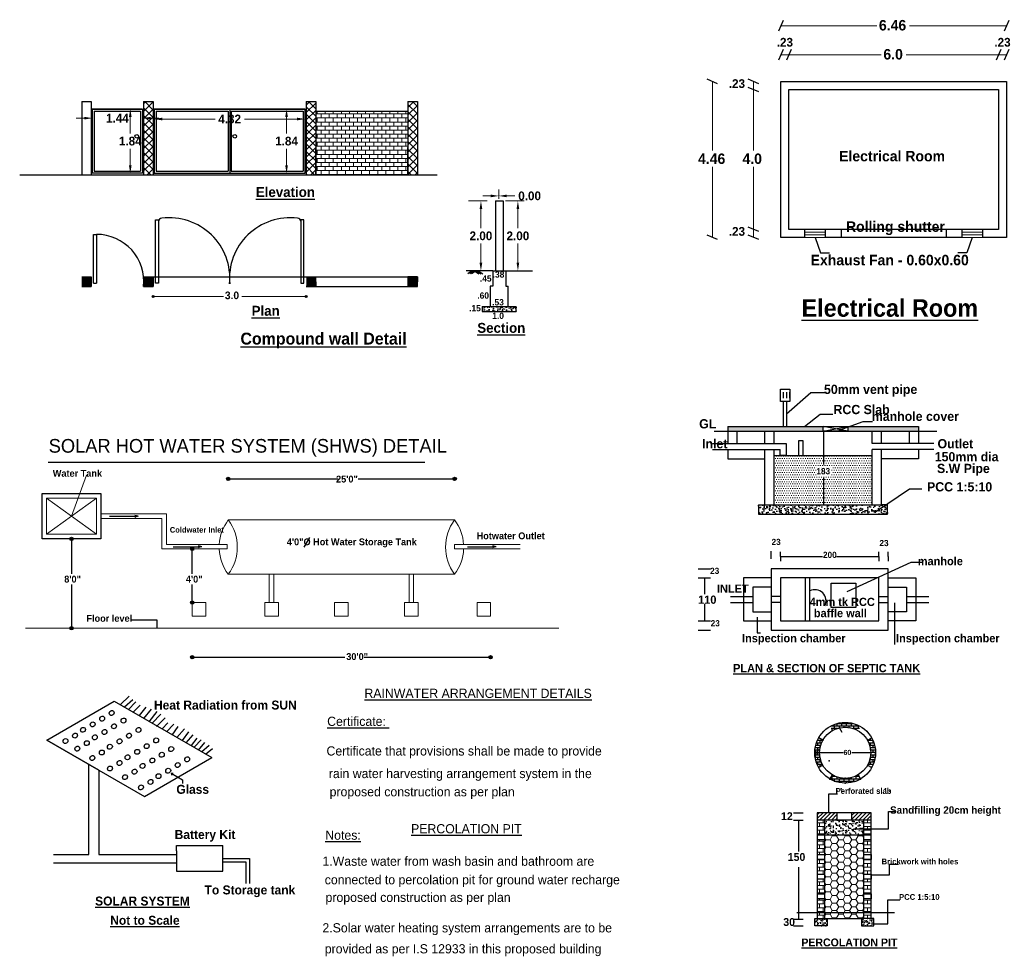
# Model space of a CAD drawing. Header units: metres. Extents: x 596 to 685, y 363 to 505.
# Drawn here: x 597.28 to 625.63, y 364.3 to 391.1 of the extents above; entities that cross this region are included whole.
import ezdxf

# ---------------------------------------------------------------- set-up
doc = ezdxf.new("R2010")
doc.units = ezdxf.units.M
doc.header["$MEASUREMENT"] = 0
for name, color, linetype in [('COMPOUNDWALL', 7, 'Continuous'), ('ELECTRICAL_ROOM', 7, 'Continuous'), ('MAIN_GATE', 57, 'Continuous'), ('SOLAR_WATER_HEATER', 1, 'Continuous'), ('WICKET_GATE', 57, 'Continuous')]:
    doc.layers.add(name, color=color, linetype=linetype)
doc.styles.add('century', font='GOTHICB.TTF')
doc.styles.add('century Bold', font='GOTHICB.TTF', dxfattribs={"height": 9})
doc.styles.get("Standard").update_dxf_attribs({"font": 'GOTHICB.TTF'})
doc.styles.add('style1', font='GOTHIC.TTF')
doc.styles.add('style6', font='comic.ttf', dxfattribs={"height": 0.9})
doc.dimstyles.get("Standard").update_dxf_attribs({"dimtxt": 0.25, "dimasz": 0.23, "dimexe": 0.18, "dimexo": 0.0625, "dimgap": 0.09, "dimtad": 0, "dimtih": 1, "dimtoh": 1, "dimzin": 0, "dimdsep": 46, "dimtxsty": 'century', "dimcen": 0.09, "dimadec": 0, "dimazin": 0, "dimtfac": 1, "dimtofl": 0, "dimtmove": 0, "dimatfit": 3, "dimfxl": 0, "dimtolj": 1, "dimtzin": 0, "dimlwd": 18, "dimlwe": 5, "dimarcsym": 0})
pattern_1 = [(50, (615.33376, 364.92198), (0.232144, -0.02031), [0.024274, -0.2670144]), (355, (615.33376, 364.92198), (-0.0449074, 0.24345), [0.0194192, -0.2136115]), (100.4514, (615.3531, 364.92028), (0.1872368, 0.2231397), [0.0206298, -0.2269273]), (46.1842, (615.33376, 364.9867), (0.3454166, -0.053571), [0.036411, -0.4005216]), (96.6356, (615.36255, 364.98224), (0.302507, 0.315277), [0.030945, -0.340391]), (351.1842, (615.33376, 364.9867), (0.302507, 0.315277), [0.029129, -0.320417]), (21, (615.36613, 364.97052), (0.1931912, -0.1303091), [0.024274, -0.2670144]), (326, (615.36613, 364.97052), (0.07875, 0.2346976), [0.0194192, -0.2136115]), (71.4514, (615.38223, 364.95966), (0.2719413, 0.1043882), [0.0206298, -0.2269273]), (37.5, (615.33376, 364.92198), (0.0039356, 0.10774236), [0, -0.2110223, 0, -0.2168481, 0, -0.2144207]), (7.5, (615.33376, 364.92198), (0.08514346, 0.12765285), [0, -0.1236358, 0, -0.2061675, 0, -0.0817226]), (327.5, (615.26159, 364.92198), (0.17277367, -0.00729997), [0, -0.0809135, 0, -0.25245, 0, -0.3349817]), (317.5, (615.22922, 364.92198), (0.1887504, 0.0323994), [0, -0.1051875, 0, -0.1676527, 0, -0.2378856])]

# ---------------------------------------------------------------- blocks, each defined once
blk = doc.blocks.new('*D89')
at = {"layer": 'Defpoints', "color": 0, "lineweight": 30}
for p in [(599.354, 388.55), (600.798, 388.55), (600.798, 388.29)]:
    blk.add_point(p, dxfattribs=at)
at = {"layer": 'WICKET_GATE', "color": 0, "lineweight": 5}
for p, q in [((599.354, 388.488), (599.354, 388.11)), ((600.798, 388.488), (600.798, 388.11))]:
    blk.add_line(p, q, dxfattribs=at)
at = {"layer": 'WICKET_GATE', "color": 0, "lineweight": 18}
for p, q in [((599.124, 388.29), (598.894, 388.29)), ((601.028, 388.29), (601.258, 388.29))]:
    blk.add_line(p, q, dxfattribs=at)
at = {"layer": 'WICKET_GATE', "color": 0, "lineweight": 30}
for points in [[(599.124, 388.328), (599.124, 388.251), (599.354, 388.29)], [(601.028, 388.328), (601.028, 388.251), (600.798, 388.29)]]:
    blk.add_solid(points, dxfattribs=at)
at = {"layer": 'WICKET_GATE', "color": 0, "lineweight": 30, "insert": (600.076, 388.29), "char_height": 0.25, "attachment_point": 5, "style": 'century'}
blk.add_mtext('\\A1;1.44', dxfattribs=at)
blk = doc.blocks.new('*D90')
at = {"layer": 'Defpoints', "color": 0, "lineweight": 30}
for p in [(600.481, 388.55), (600.444, 386.713), (600.481, 386.713)]:
    blk.add_point(p, dxfattribs=at)
at = {"layer": 'WICKET_GATE', "color": 0, "lineweight": 5}
for p, q in [((600.418, 388.55), (600.264, 388.55)), ((600.418, 386.713), (600.264, 386.713))]:
    blk.add_line(p, q, dxfattribs=at)
at = {"layer": 'WICKET_GATE', "color": 0, "lineweight": 18}
for p, q in [((600.444, 388.32), (600.444, 387.853)), ((600.444, 386.943), (600.444, 387.41))]:
    blk.add_line(p, q, dxfattribs=at)
at = {"layer": 'WICKET_GATE', "color": 0, "lineweight": 30}
for points in [[(600.405, 388.32), (600.482, 388.32), (600.444, 388.55)], [(600.405, 386.943), (600.482, 386.943), (600.444, 386.713)]]:
    blk.add_solid(points, dxfattribs=at)
at = {"layer": 'WICKET_GATE', "color": 0, "lineweight": 30, "insert": (600.444, 387.632), "char_height": 0.25, "attachment_point": 5, "style": 'century'}
blk.add_mtext('\\A1;1.84', dxfattribs=at)
blk = doc.blocks.new('*D91')
at = {"layer": 'Defpoints', "color": 0, "lineweight": 30}
for p in [(601.127, 388.55), (605.451, 388.55), (605.451, 388.265)]:
    blk.add_point(p, dxfattribs=at)
at = {"layer": 'MAIN_GATE', "color": 0, "lineweight": 5}
for p, q in [((601.127, 388.488), (601.127, 388.085)), ((605.451, 388.488), (605.451, 388.085))]:
    blk.add_line(p, q, dxfattribs=at)
at = {"layer": 'MAIN_GATE', "color": 0, "lineweight": 18}
for p, q in [((601.357, 388.265), (602.869, 388.265)), ((605.221, 388.265), (603.709, 388.265))]:
    blk.add_line(p, q, dxfattribs=at)
at = {"layer": 'MAIN_GATE', "color": 0, "lineweight": 30}
for points in [[(601.357, 388.303), (601.357, 388.227), (601.127, 388.265)], [(605.221, 388.303), (605.221, 388.227), (605.451, 388.265)]]:
    blk.add_solid(points, dxfattribs=at)
at = {"layer": 'MAIN_GATE', "color": 0, "lineweight": 30, "insert": (603.289, 388.265), "char_height": 0.25, "attachment_point": 5, "style": 'century'}
blk.add_mtext('\\A1;4.32', dxfattribs=at)
blk = doc.blocks.new('*D92')
at = {"layer": 'Defpoints', "color": 0, "lineweight": 30}
for p in [(604.911, 388.55), (604.911, 386.713), (604.917, 386.713)]:
    blk.add_point(p, dxfattribs=at)
at = {"layer": 'MAIN_GATE', "color": 0, "lineweight": 5}
for p, q in [((604.973, 388.55), (605.097, 388.55)), ((604.973, 386.713), (605.097, 386.713))]:
    blk.add_line(p, q, dxfattribs=at)
at = {"layer": 'MAIN_GATE', "color": 0, "lineweight": 18}
for p, q in [((604.917, 388.32), (604.917, 387.853)), ((604.917, 386.943), (604.917, 387.41))]:
    blk.add_line(p, q, dxfattribs=at)
at = {"layer": 'MAIN_GATE', "color": 0, "lineweight": 30}
for points in [[(604.879, 388.32), (604.956, 388.32), (604.917, 388.55)], [(604.879, 386.943), (604.956, 386.943), (604.917, 386.713)]]:
    blk.add_solid(points, dxfattribs=at)
at = {"layer": 'MAIN_GATE', "color": 0, "lineweight": 30, "insert": (604.917, 387.632), "char_height": 0.25, "attachment_point": 5, "style": 'century'}
blk.add_mtext('\\A1;1.84', dxfattribs=at)
blk = doc.blocks.new('*D93')
at = {"layer": 'COMPOUNDWALL', "color": 0, "lineweight": 5}
for p, q in [((611.181, 385.919), (611.72, 385.919)), ((611.181, 383.921), (611.72, 383.921))]:
    blk.add_line(p, q, dxfattribs=at)
at = {"layer": 'COMPOUNDWALL', "color": 0, "lineweight": 18}
for p, q in [((611.54, 385.689), (611.54, 385.142)), ((611.54, 384.151), (611.54, 384.699))]:
    blk.add_line(p, q, dxfattribs=at)
at = {"layer": 'COMPOUNDWALL', "color": 0, "lineweight": 30}
for points in [[(611.501, 385.689), (611.578, 385.689), (611.54, 385.919)], [(611.501, 384.151), (611.578, 384.151), (611.54, 383.921)]]:
    blk.add_solid(points, dxfattribs=at)
at = {"layer": 'Defpoints', "color": 0, "lineweight": 30}
for p in [(611.119, 385.919), (611.119, 383.921), (611.54, 383.921)]:
    blk.add_point(p, dxfattribs=at)
at = {"layer": 'COMPOUNDWALL', "color": 0, "lineweight": 30, "insert": (611.54, 384.92), "char_height": 0.25, "attachment_point": 5, "style": 'century'}
blk.add_mtext('\\A1;2.00', dxfattribs=at)
blk = doc.blocks.new('*D94')
at = {"layer": 'COMPOUNDWALL', "color": 0, "lineweight": 5}
for p, q in [((610.123, 385.919), (610.662, 385.919)), ((610.123, 383.921), (610.662, 383.921))]:
    blk.add_line(p, q, dxfattribs=at)
at = {"layer": 'COMPOUNDWALL', "color": 0, "lineweight": 18}
for p, q in [((610.482, 385.689), (610.482, 385.142)), ((610.482, 384.151), (610.482, 384.699))]:
    blk.add_line(p, q, dxfattribs=at)
at = {"layer": 'COMPOUNDWALL', "color": 0, "lineweight": 30}
for points in [[(610.443, 385.689), (610.52, 385.689), (610.482, 385.919)], [(610.443, 384.151), (610.52, 384.151), (610.482, 383.921)]]:
    blk.add_solid(points, dxfattribs=at)
at = {"layer": 'Defpoints', "color": 0, "lineweight": 30}
for p in [(610.061, 385.919), (610.061, 383.921), (610.482, 383.921)]:
    blk.add_point(p, dxfattribs=at)
at = {"layer": 'COMPOUNDWALL', "color": 0, "lineweight": 30, "insert": (610.482, 384.92), "char_height": 0.25, "attachment_point": 5, "style": 'century'}
blk.add_mtext('\\A1;2.00', dxfattribs=at)
blk = doc.blocks.new('*D95')
at = {"layer": 'COMPOUNDWALL', "color": 0, "lineweight": 5}
blk.add_line((610.993, 385.982), (610.993, 386.244), dxfattribs=at)
blk.add_line((610.993, 385.982), (610.993, 386.244), dxfattribs=at)
at = {"layer": 'COMPOUNDWALL', "color": 0, "lineweight": 18}
for p, q in [((610.763, 386.064), (610.533, 386.064)), ((611.223, 386.064), (611.453, 386.064))]:
    blk.add_line(p, q, dxfattribs=at)
at = {"layer": 'COMPOUNDWALL', "color": 0, "lineweight": 30}
for points in [[(610.763, 386.102), (610.763, 386.026), (610.993, 386.064)], [(611.223, 386.102), (611.223, 386.026), (610.993, 386.064)]]:
    blk.add_solid(points, dxfattribs=at)
at = {"layer": 'Defpoints', "color": 0, "lineweight": 30}
for p in [(610.993, 386.064), (610.993, 385.919), (610.993, 385.919)]:
    blk.add_point(p, dxfattribs=at)
at = {"layer": 'COMPOUNDWALL', "color": 0, "lineweight": 30, "insert": (611.875, 386.064), "char_height": 0.25, "attachment_point": 5, "style": 'century'}
blk.add_mtext('\\A1;0.00', dxfattribs=at)

msp = doc.modelspace()

# ---------------------------------------------------------------- hatches: boundary and pattern name
at = {"lineweight": 9}
h = msp.add_hatch(dxfattribs=at)
h.set_pattern_fill('ANSI37', color=256, scale=0.047437)
h.set_pattern_definition([(45, (2040.09951, -2043.89819), (-0.106498743, 0.106498743), []), (135, (2040.09951, -2043.89819), (-0.106498743, -0.106498743), [])])
h.paths.add_polyline_path([(601.099, 388.764), (600.826, 388.764), (600.826, 386.671), (601.099, 386.671)])
h.paths.add_polyline_path([(608.665, 388.764), (608.392, 388.764), (608.392, 386.671), (608.665, 386.671)])
h.paths.add_polyline_path([(605.752, 388.764), (605.479, 388.764), (605.479, 386.671), (605.752, 386.671)])
h = msp.add_hatch(dxfattribs=at)
h.set_pattern_fill('AR-B816', color=256, scale=0.000569242)
h.set_pattern_definition([(0, (2040.09951, -2043.89819), (0, 0.1156699907), []), (90, (2040.09951, -2043.89819), (-0.1156699907, 0.1156699907), [0.115669991, -0.115669991])])
h.paths.add_polyline_path([(608.392, 386.671), (608.392, 388.491), (605.752, 388.491), (605.752, 386.671)])
at = {"lineweight": 30}
for points in [[(601.067, 383.185, 1), (601.13, 383.185, 1)], [(605.448, 383.185, 1), (605.511, 383.185, 1)]]:
    msp.add_hatch(color=256, dxfattribs=at).paths.add_polyline_path(points)
h = msp.add_hatch(dxfattribs=at)
h.set_pattern_fill('AR-CONC', color=256, scale=0.009738, style=0)
h.set_pattern_definition([(50, (-31780.4732, -4323.4411), (1.77413947, -0.155217016), [0.18551153, -2.04062684]), (355, (-31780.4732, -4323.441), (-0.34319951, 1.86053598), [0.14840922, -1.63250147]), (100.451, (-31780.3253, -4323.454), (1.43094638, 1.70531049), [0.15766046, -1.73426502]), (46.1842, (-31780.4732, -4322.9464), (2.63980514, -0.409414), [0.2782673, -3.06094026]), (96.6356, (-31780.2532, -4322.9805), (2.31187522, 2.40946424), [0.23649068, -2.60139752]), (351.184, (-31780.4732, -4322.9464), (2.31187884, 2.40945997), [0.22261384, -2.4487522]), (21, (-31780.2258, -4323.07), (1.47644664, -0.995875743), [0.18551153, -2.04062684]), (326, (-31780.2258, -4323.07), (0.60183669, 1.79364785), [0.14840922, -1.63250147]), (71.4514, (-31780.1028, -4323.153), (2.07827926, 0.7977761), [0.15766046, -1.73426502]), (37.5, (-31780.4732, -4323.4411), (0.030077245, 0.823408647), [0, -1.612713576, 0, -1.657236344, 0, -1.63868519]), (7.5, (-31780.4732, -4323.4411), (0.650699102, 0.975572274), [0, -0.944872065, 0, -1.57561127, 0, -0.624555488]), (327.5, (-31781.02477, -4323.4411), (1.320399942, -0.0557873), [0, -0.61837177, 0, -1.929319923, 0, -2.560059128]), (317.5, (-31781.2721, -4323.4411), (1.442502427, 0.24760668), [0, -0.8038833, 0, -1.281266308, 0, -1.818013004])])
h.paths.add_polyline_path([(610.52, 382.899), (610.52, 382.753), (611.494, 382.753), (611.494, 382.899)])
at = {"lineweight": 13}
h = msp.add_hatch(dxfattribs=at)
h.set_pattern_fill('AR-CONC', color=256, scale=0.000973814, style=0)
h.set_pattern_definition([(50, (-31780.47318, -4323.44108), (0.17741394684, -0.01552170163), [0.0185511531, -0.2040626841]), (355, (-31780.47318, -4323.44108), (-0.0343199507, 0.1860535975), [0.0148409225, -0.1632501473]), (100.451, (-31780.4584, -4323.44237), (0.1430946376, 0.17053104915), [0.0157660456, -0.1734265016]), (46.1842, (-31780.47318, -4323.3916), (0.2639805139, -0.0409413996), [0.0278267297, -0.3060940262]), (96.6356, (-31780.45118, -4323.39502), (0.2311875223, 0.2409464235), [0.0236490684, -0.2601397524]), (351.184, (-31780.47318, -4323.3916), (0.231187884, 0.240945997), [0.0222613837, -0.244875221]), (21, (-31780.44844, -4323.40398), (0.14764466395, -0.0995875743), [0.0185511531, -0.2040626841]), (326, (-31780.44844, -4323.40398), (0.0601836688, 0.1793647852), [0.0148409225, -0.1632501473]), (71.4514, (-31780.43614, -4323.41228), (0.2078279262, 0.0797776103), [0.0157660456, -0.1734265016]), (37.5, (-31780.47318, -4323.44108), (0.0030077245, 0.08234086465), [0, -0.16127135763, 0, -0.16572363437, 0, -0.16386851906]), (7.5, (-31780.47318, -4323.44108), (0.0650699102, 0.09755722736), [0, -0.09448720646, 0, -0.157561127, 0, -0.06245554877]), (327.5, (-31780.52834, -4323.44108), (0.13203999423, -0.00557873002), [0, -0.061837177, 0, -0.19293199225, 0, -0.2560059128]), (317.5, (-31780.55307, -4323.44108), (0.14425024266, 0.02476066814), [0, -0.0803883301, 0, -0.12812663075, 0, -0.1818013004])])
h.paths.add_polyline_path([(611.494, 382.753), (611.494, 382.899), (610.52, 382.899), (610.52, 382.753)])
h = msp.add_hatch()
h.set_pattern_fill('AR-CONC', color=256, scale=0.032365, style=0)
h.set_pattern_definition(pattern_1)
h.paths.add_polyline_path([(620.275, 379.334), (620.275, 379.465), (617.546, 379.465), (617.546, 379.334)])
h.paths.add_polyline_path([(623.005, 379.334), (623.005, 379.465), (620.98, 379.465), (620.98, 379.334)])
at = {"lineweight": 0}
h = msp.add_hatch(dxfattribs=at)
h.set_pattern_fill('DOTS', color=256, scale=1.056541, style=0)
h.set_pattern_definition([(360, (605.34101, 374.385364), (0.03301691, 0.06603383), [0, -0.06603383])])
h.paths.add_polyline_path([(618.867, 378.636), (618.867, 377.221), (621.684, 377.221), (621.684, 378.636)])
h.paths.add_polyline_path([(620.04, 378.05), (620.54, 378.05), (620.54, 378.32), (620.04, 378.32)], flags=24)
at = {"lineweight": 25}
for points in [[(603.297, 377.965, 1), (603.2, 377.965, 1)], [(609.777, 377.965, 1), (609.68, 377.965, 1)], [(598.811, 376.248, 1), (598.714, 376.248, 1)], [(602.267, 375.96, 1), (602.17, 375.96, 1)], [(602.267, 374.423, 1), (602.17, 374.423, 1)], [(598.811, 373.689, 1), (598.714, 373.689, 1)], [(602.267, 372.86, 1), (602.17, 372.86, 1)], [(610.807, 372.86, 1), (610.71, 372.86, 1)]]:
    msp.add_hatch(color=256, dxfattribs=at).paths.add_polyline_path(points)
h = msp.add_hatch()
h.set_pattern_fill('AR-CONC', color=256, scale=0.032365, style=0)
h.set_pattern_definition(pattern_1)
h.paths.add_polyline_path([(621.948, 376.957), (622.124, 376.957), (622.124, 377.221), (621.948, 377.221), (618.426, 377.221), (618.426, 376.957)])
h = msp.add_hatch()
h.set_pattern_fill('BRICK', color=256, scale=0.274701, style=0)
h.set_pattern_definition([(360, (611.060694, 367.734646), (1e-16, 0.0686752), []), (90, (611.0607, 367.73465), (-0.1373504, 1e-16), [0.0686752, -0.0686752]), (90, (611.12937, 367.73465), (-0.1373504, 1e-16), [-0.0686752, 0.0686752])])
h.paths.add_polyline_path([(621.281, 370.758), (621.351, 370.876, 0.270524), (620.474, 370.879), (620.542, 370.76, -0.270524)])
h.paths.add_polyline_path([(620.271, 370.485), (620.151, 370.553, 0.128772), (620.039, 370.126, 0.128312), (620.15, 369.701), (620.27, 369.769, -0.128312), (620.177, 370.126, -0.128772)])
h.paths.add_polyline_path([(621.345, 369.374), (621.276, 369.492, -0.270283), (620.538, 369.495), (620.469, 369.376, 0.270283)])
h.paths.add_polyline_path([(621.548, 369.767), (621.668, 369.7, 0.128772), (621.779, 370.126, 0.128312), (621.668, 370.551), (621.549, 370.484, -0.128312), (621.642, 370.126, -0.128772)])
at = {"lineweight": 0}
h = msp.add_hatch(dxfattribs=at)
h.set_pattern_fill('ANSI31', color=256, scale=0.633925, style=0)
h.set_pattern_definition([(45, (601.68074, 363.261455), (-0.05603156, 0.05603156), [])])
h.paths.add_polyline_path([(620.671, 368.198), (620.671, 368.409), (620.108, 368.409), (620.108, 368.198)])
h.paths.add_polyline_path([(621.657, 368.198), (621.657, 368.409), (621.094, 368.409), (621.094, 368.198)])
h = msp.add_hatch(dxfattribs=at)
h.set_pattern_fill('BRICK', color=256, scale=0.422617, style=0)
h.set_pattern_definition([(360, (601.68074, 363.26146), (1e-16, 0.10565413), []), (90, (601.68074, 363.26146), (-0.2113083, 2e-16), [0.1056541, -0.1056541]), (90, (601.7864, 363.26146), (-0.2113083, 2e-16), [-0.1056541, 0.1056541])])
h.paths.add_polyline_path([(620.108, 367.776), (620.319, 367.776), (620.319, 368.198), (620.108, 368.198)])
h.paths.add_polyline_path([(620.319, 367.635), (620.108, 367.635), (620.108, 367.212), (620.319, 367.212)])
h.paths.add_polyline_path([(620.319, 367.071), (620.108, 367.071), (620.108, 366.649), (620.319, 366.649)])
h.paths.add_polyline_path([(620.319, 366.508), (620.108, 366.508), (620.108, 366.085), (620.319, 366.085)])
h.paths.add_polyline_path([(620.319, 365.944), (620.108, 365.944), (620.108, 365.381), (620.319, 365.381)])
h.paths.add_polyline_path([(621.657, 365.944), (621.446, 365.944), (621.446, 365.381), (621.657, 365.381)])
h.paths.add_polyline_path([(621.657, 366.508), (621.446, 366.508), (621.446, 366.085), (621.657, 366.085)])
h.paths.add_polyline_path([(621.446, 367.071), (621.446, 366.649), (621.657, 366.649), (621.657, 367.071)])
h.paths.add_polyline_path([(621.657, 367.635), (621.446, 367.635), (621.446, 367.212), (621.657, 367.212)])
h.paths.add_polyline_path([(621.657, 368.198), (621.446, 368.198), (621.446, 367.776), (621.657, 367.776)])
h = msp.add_hatch()
h.set_pattern_fill('AR-SAND', color=256, scale=0.070436, style=0)
h.set_pattern_definition([(37.5, (602.50121, 351.80002), (-0.004437, 0.1357179), [0, -0.10706285, 0, -0.11974134, 0, -0.11445864]), (7.5, (602.50121, 351.80002), (0.1246561, 0.1987809), [0, -0.0577576, 0, -0.09649744, 0, -0.03697894]), (327.5, (602.41458, 351.80002), (0.21934796, 0.0003986), [0, -0.03521804, 0, -0.12678495, 0, -0.1655248]), (317.5, (602.41458, 351.80002), (0.2117398, 0.06182), [0, -0.017609, 0, -0.0831146, 0, -0.0950887])])
h.paths.add_polyline_path([(620.319, 368.198), (620.319, 367.776), (621.446, 367.776), (621.446, 368.198)])
h = msp.add_hatch(dxfattribs=at)
h.set_pattern_fill('HONEY', color=256, scale=0.986105, style=0)
h.set_pattern_definition([(360, (601.68074, 363.26146), (0.1848947, 0.106749), [0.1232631, -0.2465263]), (120, (601.68074, 363.26146), (-0.1848947, 0.106749), [0.1232631, -0.2465263]), (60, (601.68074, 363.26146), (4e-10, 0.21349804), [-0.2465263, 0.1232631])])
h.paths.add_polyline_path([(620.319, 365.381), (621.446, 365.381), (621.446, 367.776), (620.319, 367.776)])
h = msp.add_hatch()
h.set_pattern_fill('AR-CONC', color=256, scale=0.025357, style=0)
h.set_pattern_definition([(50, (601.68074, 363.26146), (0.1818756, -0.015912), [0.0190177, -0.2091952]), (355, (601.68074, 363.26146), (-0.0351832, 0.1907333), [0.0152142, -0.1673561]), (100.4514, (601.6959, 363.26013), (0.1466926, 0.1748211), [0.0161626, -0.1777885]), (46.1842, (601.68074, 363.31217), (0.2706202, -0.0419706), [0.0285266, -0.3137928]), (96.6356, (601.7033, 363.30867), (0.2370023, 0.247007), [0.024244, -0.2666828]), (351.1842, (601.68074, 363.31217), (0.237002, 0.247007), [0.0228213, -0.2510342]), (21, (601.7061, 363.29949), (0.1513577, -0.102092), [0.0190177, -0.2091952]), (326, (601.7061, 363.29949), (0.0616974, 0.1838762), [0.0152142, -0.1673561]), (71.4514, (601.71871, 363.29098), (0.2130552, 0.081784), [0.0161626, -0.1777885]), (37.5, (601.680744, 363.261455), (0.00308337, 0.08441186), [0, -0.1653276, 0, -0.16989184, 0, -0.16799006]), (7.5, (601.68074, 363.261455), (0.0667065, 0.10001094), [0, -0.0968637, 0, -0.16152403, 0, -0.0640264]), (327.5, (601.6242, 363.261455), (0.1353613, -0.00571924), [0, -0.0633925, 0, -0.1977845, 0, -0.26244485]), (317.5, (601.59884, 363.26146), (0.14787846, 0.0253836), [0, -0.0824102, 0, -0.1313492, 0, -0.1863739])])
h.paths.add_polyline_path([(620.108, 365.381), (620.037, 365.381), (620.037, 365.169), (620.389, 365.169), (620.389, 365.381)])
h.paths.add_polyline_path([(621.728, 365.169), (621.728, 365.381), (621.657, 365.381), (621.375, 365.381), (621.375, 365.169)])

# ---------------------------------------------------------------- linework, layer by layer
at = {"lineweight": 30}
for p, q in [((619.132, 391.083), (619.003, 390.783)), ((625.592, 391.083), (625.463, 390.783)), ((619.132, 390.252), (619.003, 389.951)), ((619.362, 390.252), (619.233, 389.951)), ((625.362, 390.252), (625.233, 389.951)), ((625.592, 390.252), (625.463, 389.951)), ((617.258, 389.272), (616.957, 389.402)), ((618.433, 389.272), (618.132, 389.402)), ((619.067, 384.877), (619.067, 389.337)), ((619.067, 389.337), (625.527, 389.337)), ((625.527, 389.337), (625.527, 384.877)), ((618.433, 389.042), (618.132, 389.172)), ((619.297, 389.107), (625.297, 389.107)), ((619.297, 385.107), (619.297, 389.107)), ((625.297, 389.107), (625.297, 385.107)), ((610.895, 385.919), (610.895, 383.921)), ((610.895, 385.919), (611.119, 385.919)), ((611.119, 385.919), (611.119, 383.921)), ((618.433, 385.042), (618.132, 385.172)), ((619.747, 385.107), (619.297, 385.107)), ((619.747, 385.107), (619.747, 384.877)), ((620.797, 385.107), (620.347, 385.107)), ((620.347, 384.877), (620.347, 385.107)), ((620.797, 385.107), (620.797, 384.877)), ((624.247, 385.107), (623.797, 385.107)), ((623.797, 385.107), (623.797, 384.877)), ((624.247, 385.107), (624.247, 384.877)), ((625.297, 385.107), (624.847, 385.107)), ((624.847, 384.877), (624.847, 385.107)), ((617.258, 384.812), (616.957, 384.942)), ((618.433, 384.812), (618.132, 384.942)), ((619.747, 384.877), (619.067, 384.877)), ((620.047, 384.877), (620.203, 384.432)), ((624.247, 384.877), (620.347, 384.877)), ((624.547, 384.877), (624.392, 384.432)), ((625.527, 384.877), (624.847, 384.877)), ((620.203, 384.432), (620.457, 384.432)), ((624.392, 384.432), (624.138, 384.432)), ((610.822, 383.921), (610.062, 383.921)), ((610.235, 383.921), (610.109, 383.83)), ((610.287, 383.921), (610.161, 383.83)), ((610.341, 383.921), (610.215, 383.83)), ((610.301, 383.921), (610.426, 383.83)), ((610.354, 383.921), (610.48, 383.83)), ((610.406, 383.921), (610.532, 383.83)), ((610.822, 383.921), (611.192, 383.921)), ((610.822, 383.921), (610.822, 383.483)), ((611.192, 383.921), (611.192, 383.483)), ((611.192, 383.921), (611.959, 383.921)), ((610.822, 383.483), (610.749, 383.483)), ((610.749, 383.483), (610.749, 382.899)), ((611.192, 383.483), (611.265, 383.483)), ((611.265, 382.899), (611.265, 383.483)), ((610.52, 382.899), (611.494, 382.899)), ((610.52, 382.899), (610.52, 382.753)), ((610.52, 382.753), (611.494, 382.753)), ((611.494, 382.753), (611.494, 382.899)), ((605.573, 376.29), (605.414, 376.011))]:
    msp.add_line(p, q, dxfattribs=at)
at = {"lineweight": 9}
for p, q in [((619.067, 390.933), (621.817, 390.933)), ((622.747, 390.933), (625.527, 390.933)), ((619.067, 390.102), (621.943, 390.102)), ((622.653, 390.102), (625.527, 390.102)), ((617.107, 387.365), (617.107, 389.337)), ((618.282, 387.365), (618.282, 389.337)), ((617.107, 384.877), (617.107, 386.893)), ((618.282, 384.877), (618.282, 386.893)), ((620.347, 385.107), (619.747, 385.107)), ((620.347, 385.031), (619.747, 385.031)), ((624.847, 385.107), (624.247, 385.107)), ((624.847, 385.031), (624.247, 385.031)), ((619.747, 384.953), (620.347, 384.953)), ((619.747, 384.877), (620.347, 384.877)), ((624.247, 384.953), (624.847, 384.953)), ((624.247, 384.877), (624.847, 384.877)), ((601.099, 383.185), (603.113, 383.185)), ((603.637, 383.185), (605.479, 383.185))]:
    msp.add_line(p, q, dxfattribs=at)
for p, q in [((599.053, 388.764), (599.326, 388.764)), ((599.053, 388.764), (599.053, 386.671)), ((599.326, 388.764), (599.326, 386.671)), ((600.826, 388.764), (601.099, 388.764)), ((600.826, 388.764), (600.826, 386.671)), ((601.099, 388.764), (601.099, 386.671)), ((605.479, 388.764), (605.752, 388.764)), ((605.479, 388.764), (605.479, 386.671)), ((605.752, 388.764), (605.752, 386.671)), ((608.392, 388.764), (608.392, 386.671)), ((608.392, 388.764), (608.665, 388.764)), ((608.665, 388.764), (608.665, 386.671)), ((599.354, 388.55), (599.354, 386.713)), ((600.798, 388.55), (599.354, 388.55)), ((599.413, 388.491), (599.413, 386.772)), ((599.413, 388.491), (600.738, 388.491)), ((600.738, 388.491), (600.738, 386.772)), ((600.798, 388.55), (600.798, 386.713)), ((601.127, 388.55), (605.451, 388.55)), ((601.127, 388.55), (601.127, 386.713)), ((601.186, 388.491), (603.243, 388.491)), ((601.186, 388.491), (601.186, 386.772)), ((603.243, 388.491), (603.243, 386.772)), ((603.289, 388.55), (603.289, 386.713)), ((603.334, 388.491), (605.392, 388.491)), ((603.334, 388.491), (603.334, 386.772)), ((605.392, 388.491), (605.392, 386.772)), ((605.451, 388.55), (605.451, 386.713)), ((605.752, 388.491), (608.392, 388.491)), ((605.752, 386.671), (605.752, 387.454)), ((608.392, 386.671), (608.392, 387.454)), ((608.665, 387.454), (608.665, 386.671)), ((600.798, 386.713), (599.354, 386.713)), ((599.413, 386.772), (600.738, 386.772)), ((601.127, 386.713), (603.289, 386.713)), ((601.186, 386.772), (603.243, 386.772)), ((603.289, 386.713), (605.451, 386.713)), ((603.334, 386.772), (605.392, 386.772)), ((597.281, 386.671), (609.229, 386.671)), ((599.326, 383.745), (599.326, 383.472)), ((601.099, 383.745), (605.479, 383.745)), ((601.099, 383.745), (601.099, 383.472)), ((605.479, 383.745), (608.665, 383.745)), ((605.752, 383.609), (605.752, 383.472)), ((608.392, 383.745), (608.392, 383.609)), ((608.392, 383.609), (608.665, 383.609)), ((608.665, 383.745), (608.665, 383.609)), ((599.053, 383.472), (599.326, 383.472)), ((600.826, 383.472), (601.099, 383.472)), ((605.479, 383.472), (608.665, 383.472)), ((605.752, 383.472), (605.479, 383.472)), ((605.479, 383.472), (605.752, 383.472)), ((619.056, 380.535), (619.144, 380.535)), ((619.056, 380.183), (619.056, 380.535)), ((619.144, 380.535), (619.232, 380.535)), ((619.144, 380.535), (619.232, 380.535)), ((619.232, 380.535), (619.32, 380.535)), ((619.32, 380.535), (619.32, 380.183)), ((619.144, 380.271), (619.144, 380.451)), ((619.232, 380.451), (619.232, 380.271)), ((619.232, 379.825), (619.929, 380.435)), ((619.32, 380.271), (619.32, 380.451)), ((619.929, 380.435), (620.326, 380.435)), ((619.144, 380.183), (619.056, 380.183)), ((619.144, 379.466), (619.144, 380.183)), ((619.232, 380.183), (619.144, 380.183)), ((619.232, 380.183), (619.232, 379.466)), ((619.32, 380.183), (619.232, 380.183)), ((619.744, 379.461), (620.194, 379.817)), ((620.194, 379.817), (620.551, 379.817)), ((617.546, 379.465), (617.546, 378.982)), ((617.546, 379.465), (623.005, 379.465)), ((620.275, 379.465), (620.98, 379.465)), ((620.275, 379.334), (620.98, 379.465)), ((620.98, 379.334), (620.275, 379.465)), ((620.275, 379.334), (620.275, 379.465)), ((620.739, 379.36), (621.423, 379.608)), ((620.98, 379.465), (620.98, 379.334)), ((620.98, 379.465), (620.98, 379.334)), ((621.423, 379.608), (621.687, 379.608)), ((623.005, 379.465), (623.005, 378.982)), ((617.159, 379.334), (623.535, 379.334)), ((617.81, 379.334), (617.81, 378.982)), ((618.602, 379.334), (618.602, 378.982)), ((618.867, 379.334), (618.867, 378.982)), ((619.571, 379.055), (619.571, 378.636)), ((619.703, 379.055), (619.571, 379.055)), ((619.703, 378.636), (619.703, 379.055)), ((620.98, 379.334), (620.275, 379.334)), ((620.299, 378.378), (620.299, 379.331)), ((621.684, 378.982), (621.684, 379.334)), ((621.948, 378.982), (621.948, 379.334)), ((622.74, 379.334), (622.74, 378.982)), ((617.106, 378.982), (619.219, 378.982)), ((617.106, 378.806), (618.867, 378.806)), ((617.546, 378.806), (617.546, 378.542)), ((618.602, 378.806), (618.602, 377.221)), ((618.867, 378.806), (618.867, 377.221)), ((618.867, 378.806), (619.043, 378.806)), ((619.043, 378.636), (619.043, 378.806)), ((619.219, 378.982), (619.219, 378.636)), ((623.445, 378.982), (621.684, 378.982)), ((623.445, 378.806), (621.684, 378.806)), ((621.684, 377.221), (621.684, 378.806)), ((621.948, 377.221), (621.948, 378.806)), ((623.005, 378.806), (623.005, 378.542)), ((617.546, 378.542), (618.602, 378.542)), ((618.867, 378.636), (621.684, 378.636)), ((619.219, 378.636), (619.043, 378.636)), ((619.571, 378.636), (619.703, 378.636)), ((623.005, 378.542), (621.948, 378.542)), ((620.299, 377.22), (620.299, 377.991)), ((621.808, 377.043), (622.746, 377.681)), ((622.746, 377.681), (623.102, 377.681)), ((618.426, 377.221), (621.948, 377.221)), ((618.426, 377.221), (618.426, 376.957)), ((622.124, 377.221), (621.948, 377.221)), ((622.124, 376.957), (622.124, 377.221)), ((618.426, 376.957), (621.948, 376.957)), ((621.948, 376.957), (622.124, 376.957)), ((618.791, 375.672), (618.791, 375.894)), ((619.055, 375.746), (619.055, 375.879)), ((619.055, 375.746), (620.264, 375.746)), ((619.055, 375.746), (619.055, 375.614)), ((620.657, 375.746), (621.872, 375.746)), ((621.872, 375.746), (621.872, 375.879)), ((621.872, 375.746), (621.872, 375.614)), ((622.136, 375.746), (622.136, 375.879)), ((622.136, 375.746), (622.136, 375.614)), ((616.704, 375.394), (617.056, 375.394)), ((622.136, 375.394), (618.791, 375.394)), ((618.791, 375.394), (618.791, 373.633)), ((620.964, 374.741), (622.802, 375.585)), ((622.136, 373.633), (622.136, 375.394)), ((622.802, 375.585), (623.121, 375.585)), ((616.704, 375.13), (617.056, 375.13)), ((616.88, 375.13), (616.88, 374.67)), ((617.998, 375.13), (617.998, 373.898)), ((618.791, 375.13), (617.998, 375.13)), ((621.872, 375.13), (619.055, 375.13)), ((619.055, 375.13), (619.055, 373.898)), ((619.759, 375.13), (619.759, 373.898)), ((619.891, 375.13), (619.891, 373.898)), ((621.872, 373.898), (621.872, 375.13)), ((622.136, 375.13), (622.929, 375.13)), ((622.929, 375.13), (622.929, 373.898)), ((618.791, 374.866), (618.262, 374.866)), ((618.262, 374.866), (618.262, 374.162)), ((620.508, 374.983), (621.213, 374.983)), ((620.508, 374.279), (620.508, 374.983)), ((621.213, 374.983), (621.213, 374.279)), ((622.136, 374.866), (622.665, 374.866)), ((622.665, 374.866), (622.665, 374.162)), ((617.627, 374.602), (617.998, 374.602)), ((617.998, 374.602), (618.262, 374.602)), ((617.998, 374.602), (618.262, 374.602)), ((619.055, 374.602), (618.791, 374.602)), ((621.872, 374.602), (622.136, 374.602)), ((622.665, 374.602), (623.307, 374.602)), ((616.88, 374.39), (616.88, 373.898)), ((617.627, 374.426), (617.998, 374.426)), ((617.998, 374.426), (618.262, 374.426)), ((619.055, 374.426), (618.791, 374.426)), ((621.213, 374.279), (620.508, 374.279)), ((621.872, 374.426), (622.136, 374.426)), ((622.319, 374.416), (622.319, 373.226)), ((622.665, 374.426), (623.307, 374.426)), ((618.262, 374.162), (618.791, 374.162)), ((618.394, 374.01), (618.394, 373.56)), ((622.665, 374.162), (622.136, 374.162)), ((616.704, 373.898), (617.056, 373.898)), ((617.998, 373.898), (618.791, 373.898)), ((619.055, 373.898), (621.872, 373.898)), ((622.929, 373.898), (622.136, 373.898)), ((616.704, 373.633), (617.056, 373.633)), ((618.394, 373.56), (618.488, 373.56)), ((618.791, 373.633), (622.136, 373.633)), ((600.164, 371.506), (600.413, 371.745)), ((600.281, 371.437), (600.515, 371.649)), ((600.387, 371.358), (600.605, 371.581)), ((600.531, 371.29), (600.727, 371.486)), ((600.706, 371.193), (600.897, 371.432)), ((600.83, 371.106), (601.053, 371.377)), ((600.988, 371.013), (601.211, 371.307)), ((601.069, 370.97), (601.315, 371.23)), ((601.199, 370.881), (601.438, 371.127)), ((601.355, 370.807), (601.514, 370.983)), ((601.48, 370.721), (601.686, 370.945)), ((601.641, 370.632), (601.811, 370.873)), ((620.821, 370.709), (620.744, 370.841)), ((601.775, 370.561), (601.999, 370.811)), ((601.936, 370.48), (602.124, 370.721)), ((602.043, 370.409), (602.24, 370.641)), ((620.271, 370.485), (620.151, 370.553)), ((621.549, 370.484), (621.668, 370.551)), ((599.543, 369.631), (598.053, 370.491)), ((599.256, 370.365), (599.256, 370.386)), ((602.195, 370.337), (602.356, 370.543)), ((602.285, 370.293), (602.473, 370.498)), ((602.401, 370.203), (602.58, 370.418)), ((602.482, 370.15), (602.705, 370.346)), ((602.598, 370.087), (602.794, 370.248)), ((620.071, 370.091), (620.141, 370.21)), ((620.852, 370.126), (620.177, 370.126)), ((620.909, 370.126), (620.909, 370.126)), ((620.909, 370.126), (620.909, 370.126)), ((621.642, 370.126), (621.097, 370.126)), ((620.27, 369.769), (620.15, 369.701)), ((621.548, 369.767), (621.668, 369.7)), ((601.61, 369.538), (601.668, 369.539)), ((601.61, 369.538), (601.638, 369.487)), ((601.61, 369.538), (601.941, 369.349)), ((620.538, 369.495), (620.469, 369.376)), ((621.276, 369.492), (621.345, 369.374)), ((601.941, 369.349), (601.935, 369.25)), ((620.441, 368.95), (620.687, 368.95)), ((620.441, 368.398), (620.441, 368.95)), ((619.428, 368.409), (619.709, 368.409)), ((620.108, 368.409), (620.108, 365.381)), ((621.657, 368.409), (620.108, 368.409)), ((620.671, 368.409), (620.671, 368.198)), ((621.094, 368.409), (621.094, 368.198)), ((621.657, 365.381), (621.657, 368.409)), ((622.149, 367.949), (622.149, 368.449)), ((622.149, 368.449), (622.368, 368.449)), ((619.428, 368.198), (619.709, 368.198)), ((619.569, 368.198), (619.569, 367.295)), ((621.657, 368.198), (620.108, 368.198)), ((620.319, 368.198), (620.319, 365.381)), ((620.671, 368.198), (620.882, 368.198)), ((621.446, 365.381), (621.446, 368.198)), ((620.108, 367.776), (620.319, 367.776)), ((620.319, 367.776), (621.446, 367.776)), ((621.147, 367.949), (622.149, 367.949)), ((621.446, 367.776), (621.657, 367.776)), ((620.108, 367.635), (620.108, 367.212)), ((620.319, 367.635), (620.108, 367.635)), ((621.657, 367.635), (621.446, 367.635)), ((620.108, 367.212), (620.319, 367.212)), ((621.446, 367.212), (621.657, 367.212)), ((621.657, 367.212), (621.657, 367.071)), ((620.319, 367.071), (620.108, 367.071)), ((620.108, 367.071), (620.108, 366.649)), ((621.657, 367.071), (621.446, 367.071)), ((622.179, 366.628), (622.179, 366.933)), ((622.179, 366.933), (622.436, 366.933)), ((619.569, 366.851), (619.569, 365.367)), ((620.108, 366.649), (620.319, 366.649)), ((621.446, 366.649), (621.657, 366.649)), ((621.657, 366.649), (621.657, 366.508)), ((621.665, 366.628), (622.179, 366.628)), ((620.108, 366.508), (620.108, 366.085)), ((620.319, 366.508), (620.108, 366.508)), ((621.657, 366.508), (621.446, 366.508)), ((620.108, 366.085), (620.319, 366.085)), ((621.446, 366.085), (621.657, 366.085)), ((621.657, 366.085), (621.657, 365.944)), ((620.319, 365.944), (620.108, 365.944)), ((621.657, 365.944), (621.446, 365.944)), ((622.13, 365.234), (622.13, 365.919)), ((622.13, 365.919), (622.473, 365.919)), ((619.529, 365.556), (622.323, 365.556)), ((619.428, 365.367), (619.709, 365.367)), ((619.428, 365.169), (619.709, 365.169)), ((620.037, 365.169), (620.037, 365.381)), ((620.037, 365.381), (620.108, 365.381)), ((620.389, 365.169), (620.037, 365.169)), ((620.108, 365.381), (621.446, 365.381)), ((620.389, 365.381), (620.389, 365.169)), ((621.657, 365.381), (621.375, 365.381)), ((621.375, 365.381), (621.375, 365.169)), ((621.375, 365.169), (621.728, 365.169)), ((621.728, 365.381), (621.657, 365.381)), ((621.69, 365.234), (622.13, 365.234)), ((621.728, 365.169), (621.728, 365.381))]:
    msp.add_line(p, q)
at = {"linetype": 'Continuous'}
for p, q in [((601.162, 385.383), (601.253, 385.383)), ((601.162, 383.563), (601.162, 385.383)), ((601.253, 385.383), (601.253, 383.563)), ((605.416, 385.383), (605.325, 385.383)), ((605.325, 385.383), (605.325, 383.563)), ((605.416, 383.563), (605.416, 385.383)), ((599.389, 384.963), (599.48, 384.963)), ((599.389, 383.563), (599.389, 384.963)), ((599.48, 384.963), (599.48, 383.563)), ((599.053, 383.745), (599.326, 383.745)), ((600.826, 383.745), (601.099, 383.745)), ((605.752, 383.472), (605.752, 383.745)), ((599.326, 383.472), (599.053, 383.472)), ((599.389, 383.563), (599.48, 383.563)), ((601.099, 383.472), (600.826, 383.472)), ((601.253, 383.563), (601.162, 383.563)), ((605.325, 383.563), (605.416, 383.563)), ((605.479, 383.472), (605.752, 383.472))]:
    msp.add_line(p, q, dxfattribs=at)
at = {"lineweight": 25}
for p, q in [((598.089, 378.444), (608.874, 378.444)), ((603.249, 377.965), (606.397, 377.965)), ((606.964, 377.965), (609.729, 377.965)), ((599.605, 376.961), (599.605, 376.831)), ((599.845, 376.896), (600.62, 376.896)), ((600.572, 376.921), (600.62, 376.896)), ((600.665, 376.896), (600.572, 376.921)), ((600.572, 376.872), (600.62, 376.896)), ((600.665, 376.896), (600.572, 376.872)), ((598.762, 376.248), (598.762, 375.244)), ((601.672, 376.024), (602.448, 376.024)), ((602.219, 375.244), (602.219, 375.96)), ((602.492, 376.024), (602.399, 376.049)), ((602.399, 376.049), (602.448, 376.024)), ((602.492, 376.024), (602.399, 376)), ((602.399, 376), (602.448, 376.024)), ((610.096, 376.024), (610.871, 376.024)), ((610.822, 376.049), (610.871, 376.024)), ((610.915, 376.024), (610.822, 376.049)), ((610.822, 376), (610.871, 376.024)), ((610.915, 376.024), (610.822, 376)), ((598.762, 374.945), (598.762, 373.689)), ((602.219, 374.423), (602.219, 374.945)), ((600.485, 373.935), (601.2, 373.935)), ((601.2, 373.935), (601.2, 373.689)), ((602.219, 372.86), (606.589, 372.86)), ((607.143, 372.86), (610.758, 372.86))]:
    msp.add_line(p, q, dxfattribs=at)
at = {"lineweight": 13}
for p, q in [((598.762, 376.896), (599.192, 378.075)), ((597.92, 376.248), (597.92, 377.544)), ((597.92, 377.544), (599.605, 377.544)), ((599.475, 376.378), (598.05, 377.415)), ((598.05, 376.378), (599.475, 377.415)), ((598.05, 376.378), (598.05, 377.415)), ((598.05, 377.415), (599.475, 377.415)), ((599.475, 377.415), (599.475, 376.378)), ((599.605, 377.544), (599.605, 376.248)), ((599.605, 376.961), (601.477, 376.961)), ((599.605, 376.831), (601.347, 376.831)), ((601.347, 376.831), (601.347, 375.96)), ((601.477, 376.961), (601.477, 376.09)), ((603.249, 376.789), (609.729, 376.789)), ((599.605, 376.248), (597.92, 376.248)), ((599.475, 376.378), (598.05, 376.378)), ((601.347, 375.96), (603.22, 375.96)), ((601.477, 376.09), (603.22, 376.09)), ((603.22, 376.09), (603.22, 375.96)), ((609.729, 376.09), (611.601, 376.09)), ((609.729, 376.09), (609.729, 375.96)), ((609.729, 375.96), (611.601, 375.96)), ((609.729, 375.234), (603.249, 375.234)), ((604.424, 374.423), (604.424, 375.234)), ((604.554, 374.423), (604.554, 375.234)), ((608.423, 374.423), (608.423, 375.234)), ((608.553, 374.423), (608.553, 375.234)), ((602.219, 374.034), (602.219, 374.423)), ((602.219, 374.423), (602.608, 374.423)), ((602.608, 374.423), (602.608, 374.034)), ((604.295, 374.034), (604.295, 374.423)), ((604.295, 374.423), (604.683, 374.423)), ((604.683, 374.423), (604.683, 374.034)), ((606.294, 374.034), (606.294, 374.423)), ((606.294, 374.423), (606.683, 374.423)), ((606.683, 374.423), (606.683, 374.034)), ((608.682, 374.423), (608.294, 374.423)), ((608.294, 374.423), (608.294, 374.034)), ((608.682, 374.034), (608.682, 374.423)), ((610.37, 374.423), (610.37, 374.034)), ((610.758, 374.423), (610.37, 374.423)), ((610.758, 374.034), (610.758, 374.423)), ((602.608, 374.034), (602.219, 374.034)), ((604.683, 374.034), (604.295, 374.034)), ((606.683, 374.034), (606.294, 374.034)), ((608.294, 374.034), (608.682, 374.034)), ((610.37, 374.034), (610.758, 374.034)), ((597.445, 373.689), (612.712, 373.689))]:
    msp.add_line(p, q, dxfattribs=at)
at = {"ltscale": 7}
for p, q in [((598.053, 370.491), (599.978, 371.602)), ((599.978, 371.602), (602.777, 369.986)), ((598.053, 370.491), (599.543, 369.631)), ((600.851, 368.875), (602.777, 369.986)), ((599.256, 367.214), (599.256, 369.796)), ((599.543, 369.631), (599.543, 367.214)), ((599.543, 369.631), (600.851, 368.875)), ((601.768, 367.319), (601.768, 367.47)), ((601.768, 367.47), (603.09, 367.47)), ((603.09, 366.737), (603.09, 367.47)), ((598.246, 367.214), (599.256, 367.214)), ((599.543, 367.214), (601.768, 367.214)), ((601.768, 367.319), (601.768, 366.737)), ((598.246, 366.975), (601.768, 366.975)), ((603.09, 367.103), (603.86, 367.103)), ((603.09, 367.001), (603.755, 367.001)), ((603.755, 367.001), (603.755, 366.379)), ((603.86, 367.103), (603.86, 366.379)), ((601.768, 366.737), (603.09, 366.737))]:
    msp.add_line(p, q, dxfattribs=at)
msp.add_lwpolyline([(608.665, 383.472), (608.665, 383.745), (608.392, 383.745), (608.392, 383.472)], close=True)
for centre, radius in [((600.63, 387.77), 0.0513), ((603.434, 387.77), 0.0513), ((620.909, 370.126), 0.87), ((620.909, 370.126), 0.733)]:
    msp.add_circle(centre, radius)
at = {"lineweight": 30}
for centre in [(601.099, 383.185), (605.479, 383.185)]:
    msp.add_circle(centre, 0.0315, dxfattribs=at)
at = {"lineweight": 25}
for centre in [(603.249, 377.965), (609.729, 377.965), (598.762, 376.248), (602.219, 375.96), (602.219, 374.423), (598.762, 373.689), (602.219, 372.86), (610.758, 372.86)]:
    msp.add_circle(centre, 0.0486, dxfattribs=at)
at = {"linetype": 'Continuous'}
for centre, radius, start, end in [((601.344, 385.337), 0.091, 87.5623, 180), ((605.234, 385.337), 0.091, 0, 92.4377), ((599.48, 383.61), 1.353, 354.1709, 90)]:
    msp.add_arc(centre, radius, start, end, dxfattribs=at)
for centre, radius, start, end in [((601.557, 383.702), 1.738, 354.9649, 96.9283), ((605.021, 383.702), 1.738, 83.0717, 185.0351), ((620.038, 374.472), 0.322, 333.6351, 116.4092)]:
    msp.add_arc(centre, radius, start, end)
at = {"lineweight": 13}
for centre, start, end in [((604.285, 376.012), 143.1301, 176.5602), ((602.212, 376.012), 323.1301, 36.8699), ((610.765, 376.012), 143.1301, 216.8699), ((608.692, 376.012), 3.4398, 36.8699), ((604.285, 376.012), 182.2924, 216.8699), ((608.692, 376.012), 323.1301, 357.7076)]:
    msp.add_arc(centre, 1.296, start, end, dxfattribs=at)
for centre in [(599.639, 371.101), (599.91, 371.264), (600.249, 371.048), (599.09, 370.783), (599.368, 370.938), (599.978, 370.884), (600.679, 370.779), (598.861, 370.618), (599.429, 370.567), (599.707, 370.721), (600.408, 370.616), (601.185, 370.478), (598.589, 370.461), (598.927, 370.244), (599.2, 370.401), (599.86, 370.298), (600.137, 370.453), (600.914, 370.315), (601.616, 370.231), (599.358, 369.976), (599.63, 370.133), (600.365, 369.997), (600.643, 370.152), (601.074, 369.905), (601.345, 370.068), (602.072, 369.937), (599.864, 369.675), (600.136, 369.832), (600.796, 369.75), (601.801, 369.774), (600.294, 369.428), (600.566, 369.585), (601.252, 369.456), (601.53, 369.611), (600.75, 369.134), (601.023, 369.291)]:
    msp.add_ellipse(centre, major_axis=(-0.0494, -0.0552), ratio=0.902024)
for p in [(620.156, 370.561), (620.275, 370.493), (621.544, 370.493), (620.039, 370.126), (620.066, 370.094), (620.134, 370.213), (620.177, 370.126), (621.642, 370.126), (620.453, 369.895), (620.543, 369.492), (621.276, 369.492), (620.474, 369.373), (620.909, 369.394), (620.909, 369.257), (621.344, 369.373), (620.679, 369.025), (620.797, 369.094), (622.066, 369.094), (622.185, 369.025)]:
    msp.add_point(p)
at = {"linetype": 'Continuous'}
for points in [[(599.053, 383.745), (599.326, 383.745), (599.053, 383.472), (599.326, 383.472)], [(600.826, 383.745), (601.099, 383.745), (600.826, 383.472), (601.099, 383.472)], [(605.752, 383.745), (605.479, 383.745), (605.752, 383.472), (605.479, 383.472)]]:
    msp.add_solid(points, dxfattribs=at)
msp.add_solid([(608.392, 383.745), (608.665, 383.745), (608.392, 383.472), (608.665, 383.472)])
at = {"layer": 'ELECTRICAL_ROOM', "color": 7, "lineweight": 30}
msp.add_lwpolyline([(619.297, 389.107), (625.297, 389.107), (625.297, 385.107), (619.297, 385.107)], close=True, dxfattribs=at)
at = {"layer": 'MAIN_GATE', "lineweight": 30}
msp.add_lwpolyline([(601.127, 386.713), (605.451, 386.713), (605.451, 388.55), (601.127, 388.55)], close=True, dxfattribs=at)
at = {"layer": 'SOLAR_WATER_HEATER', "lineweight": 30}
msp.add_lwpolyline([(597.92, 377.544), (599.605, 377.544), (599.605, 376.248), (597.92, 376.248)], close=True, dxfattribs=at)
at = {"layer": 'WICKET_GATE', "lineweight": 30}
msp.add_lwpolyline([(599.354, 388.55), (600.798, 388.55), (600.798, 386.713), (599.354, 386.713)], close=True, dxfattribs=at)

# ---------------------------------------------------------------- texts
for s, height, style, p in [('6.46', 0.3, 'century Bold', (621.875, 390.8)), ('.23', 0.25, 'century Bold', (618.95, 390.338)), ('.23', 0.25, 'century Bold', (625.18, 390.338)), ('6.0', 0.3, 'century Bold', (622.002, 389.969)), ('.23', 0.25, 'century Bold', (617.577, 389.154)), ('4.46', 0.3, 'century Bold', (616.697, 386.979)), ('4.0', 0.3, 'century Bold', (617.968, 386.979)), ('Electrical Room', 0.3, 'century Bold', (620.735, 387.054)), ('Rolling shutter', 0.3, 'century Bold', (620.932, 385.036)), ('.23', 0.25, 'century Bold', (617.577, 384.924)), ('Exhaust Fan - 0.60x0.60', 0.3, 'century Bold', (619.92, 384.078)), ('%%UElectrical Room', 0.5, 'century Bold', (619.661, 382.606)), ('%%URAINWATER ARRANGEMENT DETAILS', 0.26305, 'style6', (607.147, 371.696)), ('%%UCertificate: ', 0.26305, 'style6', (606.08, 370.894)), ('Certificate that provisions shall be made to provide', 0.26305, 'style6', (606.061, 370.047)), ('rain water harvesting arrangement system in the ', 0.26305, 'style6', (606.128, 369.401)), ('proposed construction as per plan', 0.26305, 'style6', (606.15, 368.879)), ('%%UPERCOLATION PIT', 0.26305, 'style6', (608.482, 367.82)), ('%%UNotes:', 0.263, 'style6', (606.026, 367.636)), ('1.Waste water from wash basin and bathroom are', 0.26305, 'style6', (605.944, 366.891)), ('connected to percolation pit for ground water recharge', 0.26305, 'style6', (606.011, 366.36)), ('proposed construction as per plan', 0.26305, 'style6', (606.033, 365.856)), ('2.Solar water heating system arrangements are to be', 0.26305, 'style6', (605.944, 364.984)), ('provided as per I.S 12933 in this proposed building', 0.26305, 'style6', (606.011, 364.383))]:
    msp.add_text(s, height=height, dxfattribs=dict(style=style)).set_placement(p)
for s, height, p in [('%%UElevation', 0.28462, (604.038, 386.032)), ('%%UPlan', 0.2846, (603.918, 382.634)), ('%%UCompound wall Detail', 0.34057, (603.598, 381.809)), ('60', 0.1465, (620.86, 370.062)), ('Perforated slab', 0.16435, (620.634, 368.95)), ('  Sandfilling 20cm height', 0.21131, (622.037, 368.381)), ('12', 0.2254, (619.072, 368.198)), ('150', 0.2254, (619.265, 367.03)), ('Brickwork with holes', 0.16435, (621.95, 366.931)), ('PCC 1:5:10', 0.1644, (622.45, 365.916)), ('30', 0.2254, (619.137, 365.169)), ('%%UPERCOLATION PIT', 0.2254, (619.655, 364.584))]:
    msp.add_text(s, height=height).set_placement(p)
at = {"ltscale": 0.13}
for s, height, p in [('.38', 0.18, (610.818, 383.725)), ('.45', 0.18, (610.452, 383.611)), ('3.0', 0.2182, (603.152, 383.109)), ('.60', 0.18, (610.378, 383.123)), ('.53', 0.18, (610.803, 382.93)), ('.15', 0.18, (610.143, 382.761)), ('1.0', 0.18, (610.806, 382.544)), ('%%USection', 0.2846, (610.378, 382.145))]:
    msp.add_text(s, height=height, dxfattribs=at).set_placement(p)
for s, height, p in [('50mm vent pipe', 0.26414, (620.303, 380.396)), ('RCC Slab', 0.2641, (620.574, 379.818)), ('GL', 0.2641, (616.729, 379.41)), ('manhole cover', 0.26414, (621.671, 379.624)), ('Inlet ', 0.2641, (616.811, 378.84)), ('Outlet', 0.2641, (623.552, 378.84)), ('150mm dia', 0.2641, (623.473, 378.467)), ('183', 0.1761, (620.085, 378.098)), ('S.W Pipe', 0.2641, (623.537, 378.132)), ('PCC 1:5:10', 0.2641, (623.252, 377.606)), ('23', 0.1761, (618.801, 376.073)), ('23', 0.1761, (621.889, 376.041)), ('200', 0.1761, (620.273, 375.702)), ('manhole', 0.2348, (622.987, 375.494)), ('23', 0.1761, (617.042, 375.245)), ('INLET', 0.2348, (617.238, 374.707)), ('110', 0.2348, (616.699, 374.39)), ('4mm tk RCC', 0.2348, (619.891, 374.327)), ('baffle wall', 0.23479, (620.012, 374.006)), ('23', 0.1761, (617.058, 373.745)), ('Inspection chamber', 0.23479, (617.956, 373.288)), ('Inspection chamber', 0.23479, (622.365, 373.288)), ('%%UPLAN & SECTION OF SEPTIC TANK', 0.23479, (617.7, 372.431))]:
    msp.add_text(s, height=height, rotation=360).set_placement(p)
at = {"lineweight": 5, "style": 'style1'}
msp.add_text('SOLAR HOT WATER SYSTEM (SHWS) DETAIL', height=0.39139, dxfattribs=at).set_placement((598.108, 378.715))
at = {"lineweight": 5}
for s, height, p in [('Water Tank', 0.1957, (598.225, 378.026)), ('25\'0"', 0.1957, (606.335, 377.861)), ('Coldwater Inlet', 0.15656, (601.574, 376.428)), ('4\'0"O Hot Water Storage Tank', 0.1957, (604.925, 376.065)), ('Hotwater Outlet', 0.1957, (610.358, 376.237)), ('8\'0"', 0.1957, (598.553, 374.998)), ('4\'0"', 0.1957, (602.035, 374.998)), ('Floor level', 0.1957, (599.189, 373.875)), ('30\'0"', 0.1957, (606.627, 372.781))]:
    msp.add_text(s, height=height, dxfattribs=at).set_placement(p)
at = {"ltscale": 7}
for s, height, p in [('Heat Radiation from SUN', 0.25698, (601.122, 371.363)), ('Glass', 0.257, (601.763, 368.951)), ('Battery Kit', 0.25698, (601.714, 367.657)), ('To Storage tank', 0.25698, (602.571, 366.071)), ('%%USOLAR SYSTEM', 0.25698, (599.437, 365.753)), ('%%UNot to Scale', 0.25698, (599.87, 365.202))]:
    msp.add_text(s, height=height, dxfattribs=at).set_placement(p)

# ---------------------------------------------------------------- dimensions: what is measured, and where the dimension line sits
at = {"layer": 'COMPOUNDWALL', "color": 3, "lineweight": 30}
dim = msp.add_linear_dim(base=(610.993482728, 386.064036395), p1=(610.993482728, 385.919074519), p2=(610.993482728, 385.919074519), dimstyle='Standard', dxfattribs=at)
dim.commit()
dim.dimension.update_dxf_attribs({"geometry": '*D95', "text_midpoint": (611.874889934, 386.064036395)})
at = {"layer": 'COMPOUNDWALL', "color": 2, "lineweight": 30}
dim = msp.add_linear_dim(base=(610.482, 383.921), p1=(610.061, 385.919), p2=(610.061, 383.921), angle=90, dimstyle='Standard', dxfattribs=at)
dim.commit()
dim.dimension.update_dxf_attribs({"geometry": '*D94', "text_midpoint": (610.482, 384.92)})
at = {"layer": 'COMPOUNDWALL', "color": 1, "lineweight": 30}
dim = msp.add_linear_dim(base=(611.54, 383.921), p1=(611.119, 385.919), p2=(611.119, 383.921), angle=90, dimstyle='Standard', dxfattribs=at)
dim.commit()
dim.dimension.update_dxf_attribs({"geometry": '*D93', "text_midpoint": (611.54, 384.92)})
at = {"layer": 'MAIN_GATE', "color": 2, "lineweight": 30}
dim = msp.add_linear_dim(base=(605.451, 388.265), p1=(601.127, 388.55), p2=(605.451, 388.55), dimstyle='Standard', dxfattribs=at)
dim.commit()
dim.dimension.update_dxf_attribs({"geometry": '*D91', "text_midpoint": (603.289, 388.265)})
at = {"layer": 'MAIN_GATE', "color": 1, "lineweight": 30}
dim = msp.add_linear_dim(base=(604.917, 386.713), p1=(604.911, 388.55), p2=(604.911, 386.713), angle=90, dimstyle='Standard', dxfattribs=at)
dim.commit()
dim.dimension.update_dxf_attribs({"geometry": '*D92', "text_midpoint": (604.917, 387.632)})
at = {"layer": 'WICKET_GATE', "color": 2, "lineweight": 30}
dim = msp.add_linear_dim(base=(600.798, 388.29), p1=(599.354, 388.55), p2=(600.798, 388.55), dimstyle='Standard', dxfattribs=at)
dim.commit()
dim.dimension.update_dxf_attribs({"geometry": '*D89', "text_midpoint": (600.076, 388.29)})
at = {"layer": 'WICKET_GATE', "color": 1, "lineweight": 30}
dim = msp.add_linear_dim(base=(600.444, 386.713), p1=(600.481, 388.55), p2=(600.481, 386.713), angle=90, dimstyle='Standard', dxfattribs=at)
dim.commit()
dim.dimension.update_dxf_attribs({"geometry": '*D90', "text_midpoint": (600.444, 387.632)})

doc.saveas('drawing.dxf')
